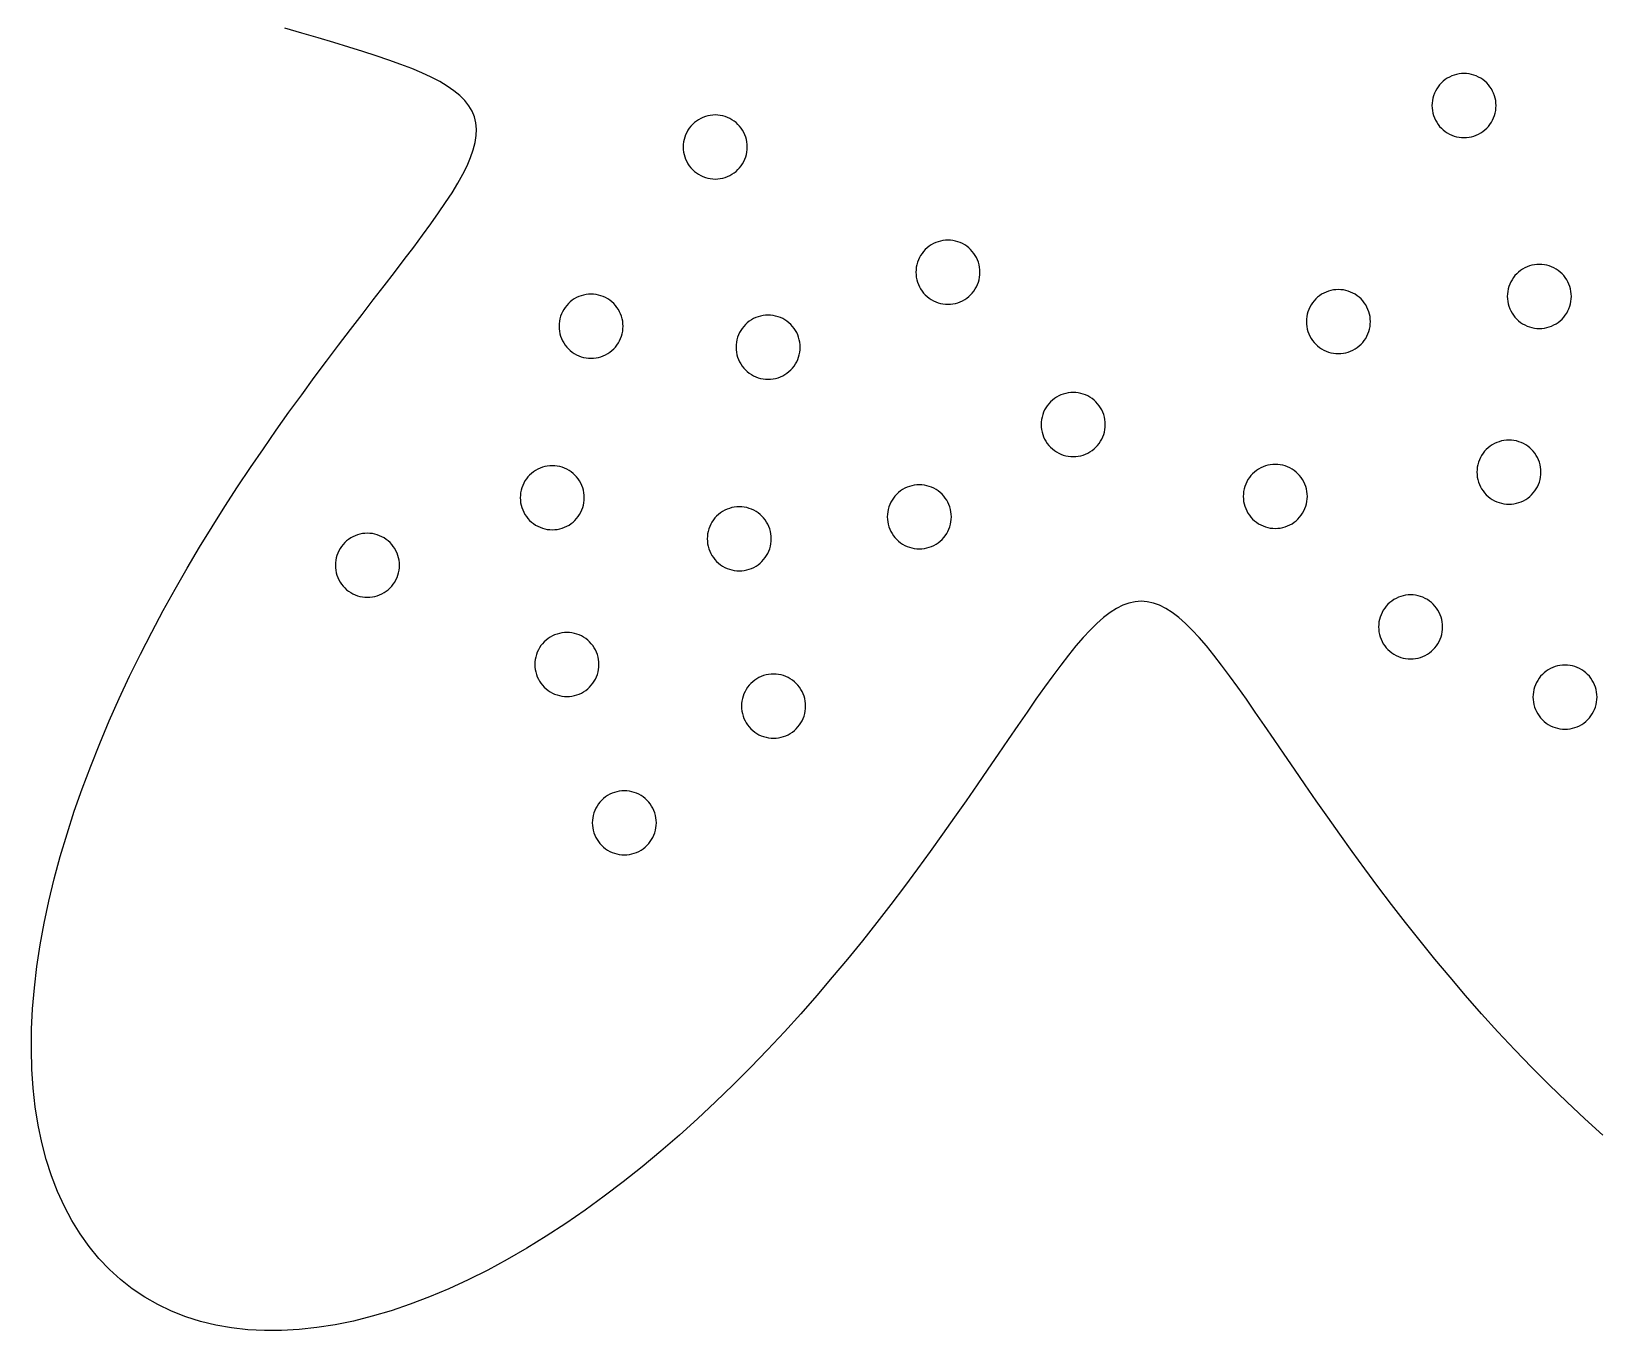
# Model space of a CAD drawing. Header units: millimetres. Extents: x 0 to 411, y 14 to 280.
# Drawn here: x 23.3 to 91.8, y 142.5 to 199.3 of the extents above; entities that cross this region are included whole.
import ezdxf

# ---------------------------------------------------------------- set-up
doc = ezdxf.new("R2010")
doc.units = ezdxf.units.MM
doc.layers.add('CUT', color=1, linetype='Continuous')

msp = doc.modelspace()

# ---------------------------------------------------------------- linework, layer by layer
at = {"layer": 'CUT'}
msp.add_lwpolyline([(91.949, 151.031), (91.153, 151.749), (90.368, 152.483), (89.596, 153.233), (88.837, 153.995), (88.092, 154.768), (87.362, 155.55), (86.648, 156.34), (85.949, 157.134), (85.267, 157.932), (84.602, 158.731), (83.955, 159.529), (83.325, 160.324), (82.713, 161.114), (82.119, 161.897), (81.543, 162.671), (80.985, 163.435), (80.446, 164.186), (79.924, 164.923), (79.421, 165.643), (78.935, 166.346), (78.466, 167.028), (78.014, 167.689), (77.579, 168.326), (77.16, 168.939), (76.756, 169.525), (76.368, 170.083), (75.993, 170.613), (75.632, 171.111), (75.283, 171.578), (74.947, 172.012), (74.622, 172.412), (74.307, 172.777), (74.001, 173.106), (73.703, 173.399), (73.413, 173.653), (73.13, 173.87), (72.852, 174.048), (72.578, 174.187), (72.307, 174.286), (72.038, 174.346), (71.771, 174.366), (71.503, 174.346), (71.235, 174.286), (70.964, 174.187), (70.69, 174.048), (70.412, 173.87), (70.128, 173.653), (69.838, 173.399), (69.54, 173.106), (69.235, 172.777), (68.92, 172.412), (68.594, 172.012), (68.258, 171.578), (67.91, 171.111), (67.548, 170.613), (67.174, 170.083), (66.785, 169.525), (66.381, 168.939), (65.962, 168.326), (65.527, 167.689), (65.075, 167.028), (64.607, 166.346), (64.121, 165.643), (63.617, 164.923), (63.095, 164.186), (62.556, 163.435), (61.998, 162.671), (61.423, 161.897), (60.829, 161.114), (60.217, 160.324), (59.587, 159.529), (58.939, 158.731), (58.274, 157.932), (57.592, 157.134), (56.894, 156.34), (56.179, 155.55), (55.449, 154.768), (54.705, 153.995), (53.946, 153.233), (53.173, 152.483), (52.389, 151.749), (51.592, 151.031), (50.785, 150.331), (49.968, 149.652), (49.143, 148.994), (48.31, 148.361), (47.47, 147.752), (46.626, 147.17), (45.777, 146.617), (44.925, 146.093), (44.072, 145.6), (43.219, 145.14), (42.367, 144.713), (41.517, 144.32), (40.671, 143.964), (39.831, 143.644), (38.997, 143.361), (38.171, 143.117), (37.355, 142.912), (36.55, 142.747), (35.757, 142.622), (34.977, 142.537), (34.213, 142.494), (33.466, 142.492), (32.736, 142.531), (32.025, 142.612), (31.334, 142.734), (30.666, 142.897), (30.02, 143.102), (29.398, 143.347), (28.801, 143.633), (28.23, 143.959), (27.687, 144.324), (27.172, 144.728), (26.685, 145.17), (26.229, 145.649), (25.804, 146.165), (25.409, 146.716), (25.047, 147.301), (24.718, 147.92), (24.422, 148.571), (24.159, 149.254), (23.93, 149.965), (23.735, 150.706), (23.575, 151.473), (23.448, 152.266), (23.357, 153.082), (23.3, 153.922), (23.276, 154.783), (23.287, 155.663), (23.332, 156.561), (23.41, 157.476), (23.52, 158.405), (23.663, 159.348), (23.837, 160.301), (24.042, 161.265), (24.277, 162.237), (24.542, 163.215), (24.834, 164.198), (25.153, 165.185), (25.499, 166.173), (25.869, 167.161), (26.262, 168.148), (26.678, 169.132), (27.115, 170.111), (27.571, 171.084), (28.045, 172.05), (28.536, 173.008), (29.041, 173.955), (29.559, 174.891), (30.089, 175.814), (30.629, 176.724), (31.177, 177.619), (31.731, 178.498), (32.29, 179.361), (32.851, 180.206), (33.414, 181.032), (33.975, 181.839), (34.534, 182.626), (35.088, 183.392), (35.635, 184.137), (36.175, 184.861), (36.704, 185.562), (37.222, 186.242), (37.726, 186.898), (38.215, 187.532), (38.687, 188.143), (39.14, 188.731), (39.573, 189.296), (39.984, 189.838), (40.371, 190.358), (40.734, 190.856), (41.07, 191.331), (41.379, 191.785), (41.659, 192.218), (41.909, 192.631), (42.127, 193.023), (42.313, 193.396), (42.466, 193.751), (42.584, 194.088), (42.668, 194.407), (42.715, 194.711), (42.726, 194.999), (42.7, 195.273), (42.636, 195.534), (42.535, 195.782), (42.395, 196.019), (42.216, 196.246), (42, 196.463), (41.744, 196.673), (41.451, 196.876), (41.119, 197.073), (40.749, 197.265), (40.341, 197.454), (39.897, 197.641), (39.416, 197.827), (38.899, 198.013), (38.348, 198.2), (37.762, 198.389), (37.143, 198.582), (36.491, 198.779), (35.809, 198.982), (35.097, 199.191), (34.356, 199.408)], dxfattribs=at)
for points in [[(87.172, 195.49), (87.21, 195.593), (87.24, 195.699), (87.262, 195.807), (87.275, 195.916), (87.279, 196.026), (87.275, 196.135), (87.262, 196.245), (87.24, 196.352), (87.21, 196.458), (87.172, 196.561), (87.126, 196.661), (87.073, 196.757), (87.011, 196.848), (86.943, 196.935), (86.869, 197.015), (86.788, 197.09), (86.702, 197.158), (86.61, 197.219), (86.514, 197.273), (86.415, 197.319), (86.311, 197.357), (86.206, 197.387), (86.098, 197.408), (85.989, 197.421), (85.879, 197.426), (85.769, 197.421), (85.66, 197.408), (85.552, 197.387), (85.446, 197.357), (85.343, 197.319), (85.243, 197.273), (85.147, 197.219), (85.056, 197.158), (84.97, 197.09), (84.889, 197.015), (84.814, 196.935), (84.746, 196.848), (84.685, 196.757), (84.631, 196.661), (84.585, 196.561), (84.547, 196.458), (84.518, 196.352), (84.496, 196.245), (84.483, 196.135), (84.479, 196.026), (84.483, 195.916), (84.496, 195.807), (84.518, 195.699), (84.547, 195.593), (84.585, 195.49), (84.631, 195.39), (84.685, 195.294), (84.746, 195.203), (84.814, 195.116), (84.889, 195.036), (84.97, 194.961), (85.056, 194.893), (85.147, 194.832), (85.243, 194.778), (85.343, 194.732), (85.446, 194.694), (85.552, 194.664), (85.66, 194.643), (85.769, 194.63), (85.879, 194.626), (85.989, 194.63), (86.098, 194.643), (86.206, 194.664), (86.311, 194.694), (86.415, 194.732), (86.514, 194.778), (86.61, 194.832), (86.702, 194.893), (86.788, 194.961), (86.869, 195.036), (86.943, 195.116), (87.011, 195.203), (87.073, 195.294), (87.126, 195.39), (87.172, 195.49)], [(54.453, 193.679), (54.491, 193.782), (54.521, 193.888), (54.543, 193.996), (54.556, 194.105), (54.56, 194.215), (54.556, 194.325), (54.543, 194.434), (54.521, 194.542), (54.491, 194.647), (54.453, 194.75), (54.407, 194.85), (54.354, 194.946), (54.293, 195.038), (54.225, 195.124), (54.15, 195.205), (54.069, 195.279), (53.983, 195.347), (53.891, 195.408), (53.796, 195.462), (53.696, 195.508), (53.593, 195.546), (53.487, 195.576), (53.379, 195.597), (53.27, 195.61), (53.16, 195.615), (53.05, 195.61), (52.941, 195.597), (52.833, 195.576), (52.727, 195.546), (52.624, 195.508), (52.524, 195.462), (52.428, 195.408), (52.337, 195.347), (52.251, 195.279), (52.17, 195.205), (52.095, 195.124), (52.027, 195.038), (51.966, 194.946), (51.913, 194.85), (51.867, 194.75), (51.829, 194.647), (51.799, 194.542), (51.777, 194.434), (51.764, 194.325), (51.76, 194.215), (51.764, 194.105), (51.777, 193.996), (51.799, 193.888), (51.829, 193.782), (51.867, 193.679), (51.913, 193.579), (51.966, 193.483), (52.027, 193.392), (52.095, 193.305), (52.17, 193.225), (52.251, 193.15), (52.337, 193.082), (52.428, 193.021), (52.524, 192.967), (52.624, 192.921), (52.727, 192.883), (52.833, 192.853), (52.941, 192.832), (53.05, 192.819), (53.16, 192.815), (53.27, 192.819), (53.379, 192.832), (53.487, 192.853), (53.593, 192.883), (53.696, 192.921), (53.796, 192.967), (53.891, 193.021), (53.983, 193.082), (54.069, 193.15), (54.15, 193.225), (54.225, 193.305), (54.293, 193.392), (54.354, 193.483), (54.407, 193.579), (54.453, 193.679)], [(64.621, 188.208), (64.659, 188.311), (64.689, 188.417), (64.71, 188.524), (64.723, 188.633), (64.728, 188.743), (64.723, 188.853), (64.71, 188.962), (64.689, 189.07), (64.659, 189.176), (64.621, 189.279), (64.575, 189.379), (64.521, 189.475), (64.46, 189.566), (64.392, 189.653), (64.318, 189.733), (64.237, 189.808), (64.15, 189.876), (64.059, 189.937), (63.963, 189.991), (63.863, 190.037), (63.76, 190.075), (63.654, 190.105), (63.547, 190.126), (63.437, 190.139), (63.328, 190.143), (63.218, 190.139), (63.109, 190.126), (63.001, 190.105), (62.895, 190.075), (62.792, 190.037), (62.692, 189.991), (62.596, 189.937), (62.505, 189.876), (62.418, 189.808), (62.338, 189.733), (62.263, 189.653), (62.195, 189.566), (62.134, 189.475), (62.08, 189.379), (62.034, 189.279), (61.996, 189.176), (61.966, 189.07), (61.945, 188.962), (61.932, 188.853), (61.928, 188.743), (61.932, 188.633), (61.945, 188.524), (61.966, 188.417), (61.996, 188.311), (62.034, 188.208), (62.08, 188.108), (62.134, 188.012), (62.195, 187.92), (62.263, 187.834), (62.338, 187.753), (62.418, 187.679), (62.505, 187.611), (62.596, 187.55), (62.692, 187.496), (62.792, 187.45), (62.895, 187.412), (63.001, 187.382), (63.109, 187.361), (63.218, 187.348), (63.328, 187.343), (63.437, 187.348), (63.547, 187.361), (63.654, 187.382), (63.76, 187.412), (63.863, 187.45), (63.963, 187.496), (64.059, 187.55), (64.15, 187.611), (64.237, 187.679), (64.318, 187.753), (64.392, 187.834), (64.46, 187.92), (64.521, 188.012), (64.575, 188.108), (64.621, 188.208)], [(90.463, 187.15), (90.501, 187.253), (90.531, 187.359), (90.553, 187.467), (90.565, 187.576), (90.57, 187.686), (90.565, 187.795), (90.553, 187.905), (90.531, 188.012), (90.501, 188.118), (90.463, 188.221), (90.417, 188.321), (90.364, 188.417), (90.302, 188.508), (90.234, 188.595), (90.16, 188.675), (90.079, 188.75), (89.993, 188.818), (89.901, 188.879), (89.805, 188.933), (89.706, 188.979), (89.602, 189.017), (89.497, 189.047), (89.389, 189.068), (89.28, 189.081), (89.17, 189.086), (89.06, 189.081), (88.951, 189.068), (88.843, 189.047), (88.737, 189.017), (88.634, 188.979), (88.534, 188.933), (88.438, 188.879), (88.347, 188.818), (88.261, 188.75), (88.18, 188.675), (88.105, 188.595), (88.037, 188.508), (87.976, 188.417), (87.922, 188.321), (87.876, 188.221), (87.838, 188.118), (87.808, 188.012), (87.787, 187.905), (87.774, 187.795), (87.77, 187.686), (87.774, 187.576), (87.787, 187.467), (87.808, 187.359), (87.838, 187.253), (87.876, 187.15), (87.922, 187.05), (87.976, 186.954), (88.037, 186.863), (88.105, 186.776), (88.18, 186.696), (88.261, 186.621), (88.347, 186.553), (88.438, 186.492), (88.534, 186.438), (88.634, 186.392), (88.737, 186.354), (88.843, 186.324), (88.951, 186.303), (89.06, 186.29), (89.17, 186.286), (89.28, 186.29), (89.389, 186.303), (89.497, 186.324), (89.602, 186.354), (89.706, 186.392), (89.805, 186.438), (89.901, 186.492), (89.993, 186.553), (90.079, 186.621), (90.16, 186.696), (90.234, 186.776), (90.302, 186.863), (90.364, 186.954), (90.417, 187.05), (90.463, 187.15)], [(49.026, 185.848), (49.064, 185.951), (49.094, 186.057), (49.115, 186.165), (49.128, 186.274), (49.133, 186.384), (49.128, 186.494), (49.115, 186.603), (49.094, 186.71), (49.064, 186.816), (49.026, 186.919), (48.98, 187.019), (48.926, 187.115), (48.865, 187.207), (48.797, 187.293), (48.723, 187.374), (48.642, 187.448), (48.556, 187.516), (48.464, 187.577), (48.368, 187.631), (48.268, 187.677), (48.165, 187.715), (48.06, 187.745), (47.952, 187.766), (47.843, 187.779), (47.733, 187.784), (47.623, 187.779), (47.514, 187.766), (47.406, 187.745), (47.3, 187.715), (47.197, 187.677), (47.097, 187.631), (47.001, 187.577), (46.91, 187.516), (46.823, 187.448), (46.743, 187.374), (46.668, 187.293), (46.6, 187.207), (46.539, 187.115), (46.485, 187.019), (46.439, 186.919), (46.401, 186.816), (46.371, 186.71), (46.35, 186.603), (46.337, 186.494), (46.333, 186.384), (46.337, 186.274), (46.35, 186.165), (46.371, 186.057), (46.401, 185.951), (46.439, 185.848), (46.485, 185.748), (46.539, 185.652), (46.6, 185.561), (46.668, 185.474), (46.743, 185.394), (46.823, 185.319), (46.91, 185.251), (47.001, 185.19), (47.097, 185.136), (47.197, 185.09), (47.3, 185.052), (47.406, 185.022), (47.514, 185.001), (47.623, 184.988), (47.733, 184.984), (47.843, 184.988), (47.952, 185.001), (48.06, 185.022), (48.165, 185.052), (48.268, 185.09), (48.368, 185.136), (48.464, 185.19), (48.556, 185.251), (48.642, 185.319), (48.723, 185.394), (48.797, 185.474), (48.865, 185.561), (48.926, 185.652), (48.98, 185.748), (49.026, 185.848)], [(81.682, 186.048), (81.72, 186.151), (81.75, 186.257), (81.771, 186.365), (81.784, 186.474), (81.789, 186.584), (81.784, 186.694), (81.771, 186.803), (81.75, 186.911), (81.72, 187.016), (81.682, 187.12), (81.636, 187.219), (81.582, 187.315), (81.521, 187.407), (81.453, 187.493), (81.379, 187.574), (81.298, 187.648), (81.212, 187.716), (81.12, 187.778), (81.024, 187.831), (80.924, 187.877), (80.821, 187.915), (80.716, 187.945), (80.608, 187.967), (80.499, 187.979), (80.389, 187.984), (80.279, 187.979), (80.17, 187.967), (80.062, 187.945), (79.956, 187.915), (79.853, 187.877), (79.753, 187.831), (79.657, 187.778), (79.566, 187.716), (79.479, 187.648), (79.399, 187.574), (79.324, 187.493), (79.256, 187.407), (79.195, 187.315), (79.141, 187.219), (79.095, 187.12), (79.057, 187.016), (79.027, 186.911), (79.006, 186.803), (78.993, 186.694), (78.989, 186.584), (78.993, 186.474), (79.006, 186.365), (79.027, 186.257), (79.057, 186.151), (79.095, 186.048), (79.141, 185.948), (79.195, 185.852), (79.256, 185.761), (79.324, 185.675), (79.399, 185.594), (79.479, 185.519), (79.566, 185.451), (79.657, 185.39), (79.753, 185.336), (79.853, 185.29), (79.956, 185.252), (80.062, 185.222), (80.17, 185.201), (80.279, 185.188), (80.389, 185.184), (80.499, 185.188), (80.608, 185.201), (80.716, 185.222), (80.821, 185.252), (80.924, 185.29), (81.024, 185.336), (81.12, 185.39), (81.212, 185.451), (81.298, 185.519), (81.379, 185.594), (81.453, 185.675), (81.521, 185.761), (81.582, 185.852), (81.636, 185.948), (81.682, 186.048)], [(56.764, 184.931), (56.802, 185.034), (56.831, 185.14), (56.853, 185.248), (56.866, 185.357), (56.87, 185.467), (56.866, 185.576), (56.853, 185.686), (56.831, 185.793), (56.802, 185.899), (56.764, 186.002), (56.718, 186.102), (56.664, 186.198), (56.603, 186.289), (56.535, 186.376), (56.46, 186.457), (56.379, 186.531), (56.293, 186.599), (56.202, 186.66), (56.106, 186.714), (56.006, 186.76), (55.903, 186.798), (55.797, 186.828), (55.689, 186.849), (55.58, 186.862), (55.47, 186.867), (55.36, 186.862), (55.251, 186.849), (55.143, 186.828), (55.038, 186.798), (54.934, 186.76), (54.835, 186.714), (54.739, 186.66), (54.647, 186.599), (54.561, 186.531), (54.48, 186.457), (54.406, 186.376), (54.338, 186.289), (54.276, 186.198), (54.223, 186.102), (54.177, 186.002), (54.139, 185.899), (54.109, 185.793), (54.087, 185.686), (54.074, 185.576), (54.07, 185.467), (54.074, 185.357), (54.087, 185.248), (54.109, 185.14), (54.139, 185.034), (54.177, 184.931), (54.223, 184.831), (54.276, 184.735), (54.338, 184.644), (54.406, 184.557), (54.48, 184.477), (54.561, 184.402), (54.647, 184.334), (54.739, 184.273), (54.835, 184.219), (54.934, 184.173), (55.038, 184.135), (55.143, 184.105), (55.251, 184.084), (55.36, 184.071), (55.47, 184.067), (55.58, 184.071), (55.689, 184.084), (55.797, 184.105), (55.903, 184.135), (56.006, 184.173), (56.106, 184.219), (56.202, 184.273), (56.293, 184.334), (56.379, 184.402), (56.46, 184.477), (56.535, 184.557), (56.603, 184.644), (56.664, 184.735), (56.718, 184.831), (56.764, 184.931)], [(70.095, 181.551), (70.133, 181.654), (70.163, 181.76), (70.184, 181.868), (70.197, 181.977), (70.201, 182.087), (70.197, 182.197), (70.184, 182.306), (70.163, 182.414), (70.133, 182.52), (70.095, 182.623), (70.049, 182.723), (69.995, 182.818), (69.934, 182.91), (69.866, 182.996), (69.791, 183.077), (69.711, 183.152), (69.624, 183.22), (69.533, 183.281), (69.437, 183.334), (69.337, 183.38), (69.234, 183.418), (69.128, 183.448), (69.02, 183.47), (68.911, 183.483), (68.801, 183.487), (68.692, 183.483), (68.582, 183.47), (68.475, 183.448), (68.369, 183.418), (68.266, 183.38), (68.166, 183.334), (68.07, 183.281), (67.979, 183.22), (67.892, 183.152), (67.812, 183.077), (67.737, 182.996), (67.669, 182.91), (67.608, 182.818), (67.554, 182.723), (67.508, 182.623), (67.47, 182.52), (67.44, 182.414), (67.419, 182.306), (67.406, 182.197), (67.401, 182.087), (67.406, 181.977), (67.419, 181.868), (67.44, 181.76), (67.47, 181.654), (67.508, 181.551), (67.554, 181.451), (67.608, 181.355), (67.669, 181.264), (67.737, 181.178), (67.812, 181.097), (67.892, 181.022), (67.979, 180.954), (68.07, 180.893), (68.166, 180.84), (68.266, 180.794), (68.369, 180.755), (68.475, 180.726), (68.582, 180.704), (68.692, 180.691), (68.801, 180.687), (68.911, 180.691), (69.02, 180.704), (69.128, 180.726), (69.234, 180.755), (69.337, 180.794), (69.437, 180.84), (69.533, 180.893), (69.624, 180.954), (69.711, 181.022), (69.791, 181.097), (69.866, 181.178), (69.934, 181.264), (69.995, 181.355), (70.049, 181.451), (70.095, 181.551)], [(89.135, 179.471), (89.173, 179.574), (89.203, 179.68), (89.224, 179.788), (89.237, 179.897), (89.241, 180.007), (89.237, 180.116), (89.224, 180.226), (89.203, 180.333), (89.173, 180.439), (89.135, 180.542), (89.089, 180.642), (89.035, 180.738), (88.974, 180.829), (88.906, 180.916), (88.831, 180.996), (88.751, 181.071), (88.664, 181.139), (88.573, 181.2), (88.477, 181.254), (88.377, 181.3), (88.274, 181.338), (88.168, 181.368), (88.06, 181.389), (87.951, 181.402), (87.841, 181.407), (87.731, 181.402), (87.622, 181.389), (87.514, 181.368), (87.409, 181.338), (87.306, 181.3), (87.206, 181.254), (87.11, 181.2), (87.018, 181.139), (86.932, 181.071), (86.851, 180.996), (86.777, 180.916), (86.709, 180.829), (86.648, 180.738), (86.594, 180.642), (86.548, 180.542), (86.51, 180.439), (86.48, 180.333), (86.459, 180.226), (86.446, 180.116), (86.441, 180.007), (86.446, 179.897), (86.459, 179.788), (86.48, 179.68), (86.51, 179.574), (86.548, 179.471), (86.594, 179.371), (86.648, 179.275), (86.709, 179.184), (86.777, 179.097), (86.851, 179.017), (86.932, 178.942), (87.018, 178.874), (87.11, 178.813), (87.206, 178.759), (87.306, 178.713), (87.409, 178.675), (87.514, 178.645), (87.622, 178.624), (87.731, 178.611), (87.841, 178.607), (87.951, 178.611), (88.06, 178.624), (88.168, 178.645), (88.274, 178.675), (88.377, 178.713), (88.477, 178.759), (88.573, 178.813), (88.664, 178.874), (88.751, 178.942), (88.831, 179.017), (88.906, 179.097), (88.974, 179.184), (89.035, 179.275), (89.089, 179.371), (89.135, 179.471)], [(47.333, 178.353), (47.371, 178.457), (47.401, 178.562), (47.422, 178.67), (47.435, 178.779), (47.439, 178.889), (47.435, 178.999), (47.422, 179.108), (47.401, 179.216), (47.371, 179.322), (47.333, 179.425), (47.287, 179.525), (47.233, 179.621), (47.172, 179.712), (47.104, 179.798), (47.029, 179.879), (46.948, 179.954), (46.862, 180.022), (46.771, 180.083), (46.675, 180.137), (46.575, 180.183), (46.472, 180.221), (46.366, 180.25), (46.258, 180.272), (46.149, 180.285), (46.039, 180.289), (45.929, 180.285), (45.82, 180.272), (45.712, 180.25), (45.607, 180.221), (45.503, 180.183), (45.404, 180.137), (45.308, 180.083), (45.216, 180.022), (45.13, 179.954), (45.049, 179.879), (44.975, 179.798), (44.907, 179.712), (44.845, 179.621), (44.792, 179.525), (44.746, 179.425), (44.708, 179.322), (44.678, 179.216), (44.656, 179.108), (44.644, 178.999), (44.639, 178.889), (44.644, 178.779), (44.656, 178.67), (44.678, 178.562), (44.708, 178.457), (44.746, 178.353), (44.792, 178.254), (44.845, 178.158), (44.907, 178.066), (44.975, 177.98), (45.049, 177.899), (45.13, 177.825), (45.216, 177.757), (45.308, 177.695), (45.404, 177.642), (45.503, 177.596), (45.607, 177.558), (45.712, 177.528), (45.82, 177.506), (45.929, 177.493), (46.039, 177.489), (46.149, 177.493), (46.258, 177.506), (46.366, 177.528), (46.472, 177.558), (46.575, 177.596), (46.675, 177.642), (46.771, 177.695), (46.862, 177.757), (46.948, 177.825), (47.029, 177.899), (47.104, 177.98), (47.172, 178.066), (47.233, 178.158), (47.287, 178.254), (47.333, 178.353)], [(78.925, 178.412), (78.963, 178.515), (78.993, 178.621), (79.014, 178.728), (79.027, 178.838), (79.032, 178.947), (79.027, 179.057), (79.014, 179.166), (78.993, 179.274), (78.963, 179.38), (78.925, 179.483), (78.879, 179.583), (78.825, 179.679), (78.764, 179.77), (78.696, 179.857), (78.622, 179.937), (78.541, 180.012), (78.455, 180.08), (78.363, 180.141), (78.267, 180.195), (78.167, 180.241), (78.064, 180.279), (77.958, 180.309), (77.851, 180.33), (77.741, 180.343), (77.632, 180.347), (77.522, 180.343), (77.413, 180.33), (77.305, 180.309), (77.199, 180.279), (77.096, 180.241), (76.996, 180.195), (76.9, 180.141), (76.809, 180.08), (76.722, 180.012), (76.642, 179.937), (76.567, 179.857), (76.499, 179.77), (76.438, 179.679), (76.384, 179.583), (76.338, 179.483), (76.3, 179.38), (76.27, 179.274), (76.249, 179.166), (76.236, 179.057), (76.232, 178.947), (76.236, 178.838), (76.249, 178.728), (76.27, 178.621), (76.3, 178.515), (76.338, 178.412), (76.384, 178.312), (76.438, 178.216), (76.499, 178.124), (76.567, 178.038), (76.642, 177.957), (76.722, 177.883), (76.809, 177.815), (76.9, 177.754), (76.996, 177.7), (77.096, 177.654), (77.199, 177.616), (77.305, 177.586), (77.413, 177.565), (77.522, 177.552), (77.632, 177.547), (77.741, 177.552), (77.851, 177.565), (77.958, 177.586), (78.064, 177.616), (78.167, 177.654), (78.267, 177.7), (78.363, 177.754), (78.455, 177.815), (78.541, 177.883), (78.622, 177.957), (78.696, 178.038), (78.764, 178.124), (78.825, 178.216), (78.879, 178.312), (78.925, 178.412)], [(63.372, 177.517), (63.41, 177.621), (63.44, 177.726), (63.461, 177.834), (63.474, 177.943), (63.478, 178.053), (63.474, 178.163), (63.461, 178.272), (63.44, 178.38), (63.41, 178.486), (63.372, 178.589), (63.326, 178.689), (63.272, 178.785), (63.211, 178.876), (63.143, 178.962), (63.068, 179.043), (62.988, 179.118), (62.901, 179.186), (62.81, 179.247), (62.714, 179.301), (62.614, 179.347), (62.511, 179.385), (62.405, 179.415), (62.297, 179.436), (62.188, 179.449), (62.078, 179.453), (61.969, 179.449), (61.859, 179.436), (61.752, 179.415), (61.646, 179.385), (61.543, 179.347), (61.443, 179.301), (61.347, 179.247), (61.256, 179.186), (61.169, 179.118), (61.089, 179.043), (61.014, 178.962), (60.946, 178.876), (60.885, 178.785), (60.831, 178.689), (60.785, 178.589), (60.747, 178.486), (60.717, 178.38), (60.696, 178.272), (60.683, 178.163), (60.678, 178.053), (60.683, 177.943), (60.696, 177.834), (60.717, 177.726), (60.747, 177.621), (60.785, 177.517), (60.831, 177.418), (60.885, 177.322), (60.946, 177.23), (61.014, 177.144), (61.089, 177.063), (61.169, 176.989), (61.256, 176.921), (61.347, 176.859), (61.443, 176.806), (61.543, 176.76), (61.646, 176.722), (61.752, 176.692), (61.859, 176.67), (61.969, 176.658), (62.078, 176.653), (62.188, 176.658), (62.297, 176.67), (62.405, 176.692), (62.511, 176.722), (62.614, 176.76), (62.714, 176.806), (62.81, 176.859), (62.901, 176.921), (62.988, 176.989), (63.068, 177.063), (63.143, 177.144), (63.211, 177.23), (63.272, 177.322), (63.326, 177.418), (63.372, 177.517)], [(55.503, 176.558), (55.541, 176.661), (55.571, 176.767), (55.592, 176.875), (55.605, 176.984), (55.61, 177.094), (55.605, 177.203), (55.592, 177.313), (55.571, 177.42), (55.541, 177.526), (55.503, 177.629), (55.457, 177.729), (55.403, 177.825), (55.342, 177.916), (55.274, 178.003), (55.199, 178.083), (55.119, 178.158), (55.032, 178.226), (54.941, 178.287), (54.845, 178.341), (54.745, 178.387), (54.642, 178.425), (54.536, 178.455), (54.429, 178.476), (54.319, 178.489), (54.21, 178.494), (54.1, 178.489), (53.99, 178.476), (53.883, 178.455), (53.777, 178.425), (53.674, 178.387), (53.574, 178.341), (53.478, 178.287), (53.387, 178.226), (53.3, 178.158), (53.22, 178.083), (53.145, 178.003), (53.077, 177.916), (53.016, 177.825), (52.962, 177.729), (52.916, 177.629), (52.878, 177.526), (52.848, 177.42), (52.827, 177.313), (52.814, 177.203), (52.81, 177.094), (52.814, 176.984), (52.827, 176.875), (52.848, 176.767), (52.878, 176.661), (52.916, 176.558), (52.962, 176.458), (53.016, 176.362), (53.077, 176.271), (53.145, 176.184), (53.22, 176.104), (53.3, 176.029), (53.387, 175.961), (53.478, 175.9), (53.574, 175.846), (53.674, 175.8), (53.777, 175.762), (53.883, 175.732), (53.99, 175.711), (54.1, 175.698), (54.21, 175.694), (54.319, 175.698), (54.429, 175.711), (54.536, 175.732), (54.642, 175.762), (54.745, 175.8), (54.845, 175.846), (54.941, 175.9), (55.032, 175.961), (55.119, 176.029), (55.199, 176.104), (55.274, 176.184), (55.342, 176.271), (55.403, 176.362), (55.457, 176.458), (55.503, 176.558)], [(39.254, 175.4), (39.292, 175.503), (39.322, 175.609), (39.343, 175.717), (39.356, 175.826), (39.361, 175.936), (39.356, 176.046), (39.343, 176.155), (39.322, 176.263), (39.292, 176.369), (39.254, 176.472), (39.208, 176.572), (39.154, 176.667), (39.093, 176.759), (39.025, 176.845), (38.951, 176.926), (38.87, 177), (38.783, 177.069), (38.692, 177.13), (38.596, 177.183), (38.496, 177.229), (38.393, 177.267), (38.287, 177.297), (38.18, 177.319), (38.07, 177.332), (37.961, 177.336), (37.851, 177.332), (37.742, 177.319), (37.634, 177.297), (37.528, 177.267), (37.425, 177.229), (37.325, 177.183), (37.229, 177.13), (37.138, 177.069), (37.051, 177), (36.971, 176.926), (36.896, 176.845), (36.828, 176.759), (36.767, 176.667), (36.713, 176.572), (36.667, 176.472), (36.629, 176.369), (36.599, 176.263), (36.578, 176.155), (36.565, 176.046), (36.561, 175.936), (36.565, 175.826), (36.578, 175.717), (36.599, 175.609), (36.629, 175.503), (36.667, 175.4), (36.713, 175.3), (36.767, 175.204), (36.828, 175.113), (36.896, 175.027), (36.971, 174.946), (37.051, 174.871), (37.138, 174.803), (37.229, 174.742), (37.325, 174.689), (37.425, 174.642), (37.528, 174.604), (37.634, 174.575), (37.742, 174.553), (37.851, 174.54), (37.961, 174.536), (38.07, 174.54), (38.18, 174.553), (38.287, 174.575), (38.393, 174.604), (38.496, 174.642), (38.596, 174.689), (38.692, 174.742), (38.783, 174.803), (38.87, 174.871), (38.951, 174.946), (39.025, 175.027), (39.093, 175.113), (39.154, 175.204), (39.208, 175.3), (39.254, 175.4)], [(84.838, 172.707), (84.876, 172.81), (84.906, 172.916), (84.927, 173.024), (84.94, 173.133), (84.944, 173.243), (84.94, 173.352), (84.927, 173.462), (84.906, 173.569), (84.876, 173.675), (84.838, 173.778), (84.792, 173.878), (84.738, 173.974), (84.677, 174.065), (84.609, 174.152), (84.534, 174.233), (84.454, 174.307), (84.367, 174.375), (84.276, 174.436), (84.18, 174.49), (84.08, 174.536), (83.977, 174.574), (83.871, 174.604), (83.763, 174.625), (83.654, 174.638), (83.544, 174.643), (83.434, 174.638), (83.325, 174.625), (83.218, 174.604), (83.112, 174.574), (83.009, 174.536), (82.909, 174.49), (82.813, 174.436), (82.721, 174.375), (82.635, 174.307), (82.554, 174.233), (82.48, 174.152), (82.412, 174.065), (82.351, 173.974), (82.297, 173.878), (82.251, 173.778), (82.213, 173.675), (82.183, 173.569), (82.162, 173.462), (82.149, 173.352), (82.144, 173.243), (82.149, 173.133), (82.162, 173.024), (82.183, 172.916), (82.213, 172.81), (82.251, 172.707), (82.297, 172.607), (82.351, 172.511), (82.412, 172.42), (82.48, 172.333), (82.554, 172.253), (82.635, 172.178), (82.721, 172.11), (82.813, 172.049), (82.909, 171.995), (83.009, 171.949), (83.112, 171.911), (83.218, 171.881), (83.325, 171.86), (83.434, 171.847), (83.544, 171.843), (83.654, 171.847), (83.763, 171.86), (83.871, 171.881), (83.977, 171.911), (84.08, 171.949), (84.18, 171.995), (84.276, 172.049), (84.367, 172.11), (84.454, 172.178), (84.534, 172.253), (84.609, 172.333), (84.677, 172.42), (84.738, 172.511), (84.792, 172.607), (84.838, 172.707)], [(47.971, 171.065), (48.009, 171.168), (48.039, 171.274), (48.061, 171.382), (48.073, 171.491), (48.078, 171.601), (48.073, 171.711), (48.061, 171.82), (48.039, 171.928), (48.009, 172.034), (47.971, 172.137), (47.925, 172.237), (47.871, 172.332), (47.81, 172.424), (47.742, 172.51), (47.668, 172.591), (47.587, 172.665), (47.501, 172.734), (47.409, 172.795), (47.313, 172.848), (47.214, 172.894), (47.11, 172.932), (47.005, 172.962), (46.897, 172.984), (46.788, 172.997), (46.678, 173.001), (46.568, 172.997), (46.459, 172.984), (46.351, 172.962), (46.245, 172.932), (46.142, 172.894), (46.042, 172.848), (45.946, 172.795), (45.855, 172.734), (45.769, 172.665), (45.688, 172.591), (45.613, 172.51), (45.545, 172.424), (45.484, 172.332), (45.43, 172.237), (45.384, 172.137), (45.346, 172.034), (45.316, 171.928), (45.295, 171.82), (45.282, 171.711), (45.278, 171.601), (45.282, 171.491), (45.295, 171.382), (45.316, 171.274), (45.346, 171.168), (45.384, 171.065), (45.43, 170.965), (45.484, 170.869), (45.545, 170.778), (45.613, 170.692), (45.688, 170.611), (45.769, 170.536), (45.855, 170.468), (45.946, 170.407), (46.042, 170.354), (46.142, 170.307), (46.245, 170.269), (46.351, 170.24), (46.459, 170.218), (46.568, 170.205), (46.678, 170.201), (46.788, 170.205), (46.897, 170.218), (47.005, 170.24), (47.11, 170.269), (47.214, 170.307), (47.313, 170.354), (47.409, 170.407), (47.501, 170.468), (47.587, 170.536), (47.668, 170.611), (47.742, 170.692), (47.81, 170.778), (47.871, 170.869), (47.925, 170.965), (47.971, 171.065)], [(91.584, 169.64), (91.622, 169.743), (91.652, 169.849), (91.674, 169.957), (91.686, 170.066), (91.691, 170.176), (91.686, 170.285), (91.674, 170.395), (91.652, 170.502), (91.622, 170.608), (91.584, 170.711), (91.538, 170.811), (91.484, 170.907), (91.423, 170.998), (91.355, 171.085), (91.281, 171.166), (91.2, 171.24), (91.114, 171.308), (91.022, 171.369), (90.926, 171.423), (90.827, 171.469), (90.723, 171.507), (90.618, 171.537), (90.51, 171.558), (90.401, 171.571), (90.291, 171.576), (90.181, 171.571), (90.072, 171.558), (89.964, 171.537), (89.858, 171.507), (89.755, 171.469), (89.655, 171.423), (89.559, 171.369), (89.468, 171.308), (89.382, 171.24), (89.301, 171.166), (89.226, 171.085), (89.158, 170.998), (89.097, 170.907), (89.043, 170.811), (88.997, 170.711), (88.959, 170.608), (88.929, 170.502), (88.908, 170.395), (88.895, 170.285), (88.891, 170.176), (88.895, 170.066), (88.908, 169.957), (88.929, 169.849), (88.959, 169.743), (88.997, 169.64), (89.043, 169.54), (89.097, 169.444), (89.158, 169.353), (89.226, 169.266), (89.301, 169.186), (89.382, 169.111), (89.468, 169.043), (89.559, 168.982), (89.655, 168.928), (89.755, 168.882), (89.858, 168.844), (89.964, 168.814), (90.072, 168.793), (90.181, 168.78), (90.291, 168.776), (90.401, 168.78), (90.51, 168.793), (90.618, 168.814), (90.723, 168.844), (90.827, 168.882), (90.926, 168.928), (91.022, 168.982), (91.114, 169.043), (91.2, 169.111), (91.281, 169.186), (91.355, 169.266), (91.423, 169.353), (91.484, 169.444), (91.538, 169.54), (91.584, 169.64)], [(57, 169.246), (57.038, 169.349), (57.068, 169.455), (57.09, 169.563), (57.103, 169.672), (57.107, 169.782), (57.103, 169.892), (57.09, 170.001), (57.068, 170.109), (57.038, 170.214), (57, 170.318), (56.954, 170.417), (56.901, 170.513), (56.84, 170.605), (56.772, 170.691), (56.697, 170.772), (56.616, 170.846), (56.53, 170.914), (56.439, 170.976), (56.343, 171.029), (56.243, 171.075), (56.14, 171.113), (56.034, 171.143), (55.926, 171.165), (55.817, 171.178), (55.707, 171.182), (55.597, 171.178), (55.488, 171.165), (55.38, 171.143), (55.274, 171.113), (55.171, 171.075), (55.071, 171.029), (54.976, 170.976), (54.884, 170.914), (54.798, 170.846), (54.717, 170.772), (54.642, 170.691), (54.574, 170.605), (54.513, 170.513), (54.46, 170.417), (54.414, 170.318), (54.376, 170.214), (54.346, 170.109), (54.324, 170.001), (54.311, 169.892), (54.307, 169.782), (54.311, 169.672), (54.324, 169.563), (54.346, 169.455), (54.376, 169.349), (54.414, 169.246), (54.46, 169.146), (54.513, 169.05), (54.574, 168.959), (54.642, 168.873), (54.717, 168.792), (54.798, 168.717), (54.884, 168.649), (54.976, 168.588), (55.071, 168.534), (55.171, 168.488), (55.274, 168.45), (55.38, 168.421), (55.488, 168.399), (55.597, 168.386), (55.707, 168.382), (55.817, 168.386), (55.926, 168.399), (56.034, 168.421), (56.14, 168.45), (56.243, 168.488), (56.343, 168.534), (56.439, 168.588), (56.53, 168.649), (56.616, 168.717), (56.697, 168.792), (56.772, 168.873), (56.84, 168.959), (56.901, 169.05), (56.954, 169.146), (57, 169.246)], [(50.519, 164.249), (50.549, 164.355), (50.57, 164.463), (50.583, 164.572), (50.587, 164.682), (50.583, 164.792), (50.57, 164.901), (50.549, 165.009), (50.519, 165.115), (50.481, 165.218), (50.435, 165.318), (50.381, 165.414), (50.32, 165.505), (50.252, 165.591), (50.177, 165.672), (50.096, 165.747), (50.01, 165.815), (49.919, 165.876), (49.823, 165.929), (49.723, 165.975), (49.62, 166.013), (49.514, 166.043), (49.406, 166.065), (49.297, 166.078), (49.187, 166.082), (49.077, 166.078), (48.968, 166.065), (48.86, 166.043), (48.755, 166.013), (48.651, 165.975), (48.552, 165.929), (48.456, 165.876), (48.364, 165.815), (48.278, 165.747), (48.197, 165.672), (48.123, 165.591), (48.055, 165.505), (47.994, 165.414), (47.94, 165.318), (47.894, 165.218), (47.856, 165.115), (47.826, 165.009), (47.804, 164.901), (47.792, 164.792), (47.787, 164.682), (47.792, 164.572), (47.804, 164.463), (47.826, 164.355), (47.856, 164.249), (47.894, 164.146), (47.94, 164.046), (47.994, 163.951), (48.055, 163.859), (48.123, 163.773), (48.197, 163.692), (48.278, 163.617), (48.364, 163.549), (48.456, 163.488), (48.552, 163.435), (48.651, 163.389), (48.755, 163.351), (48.86, 163.321), (48.968, 163.299), (49.077, 163.286), (49.187, 163.282), (49.297, 163.286), (49.406, 163.299), (49.514, 163.321), (49.62, 163.351), (49.723, 163.389), (49.823, 163.435), (49.919, 163.488), (50.01, 163.549), (50.096, 163.617), (50.177, 163.692), (50.252, 163.773), (50.32, 163.859), (50.381, 163.951), (50.435, 164.046), (50.481, 164.146), (50.519, 164.249)]]:
    msp.add_lwpolyline(points, close=True, dxfattribs=at)

doc.saveas('drawing.dxf')
